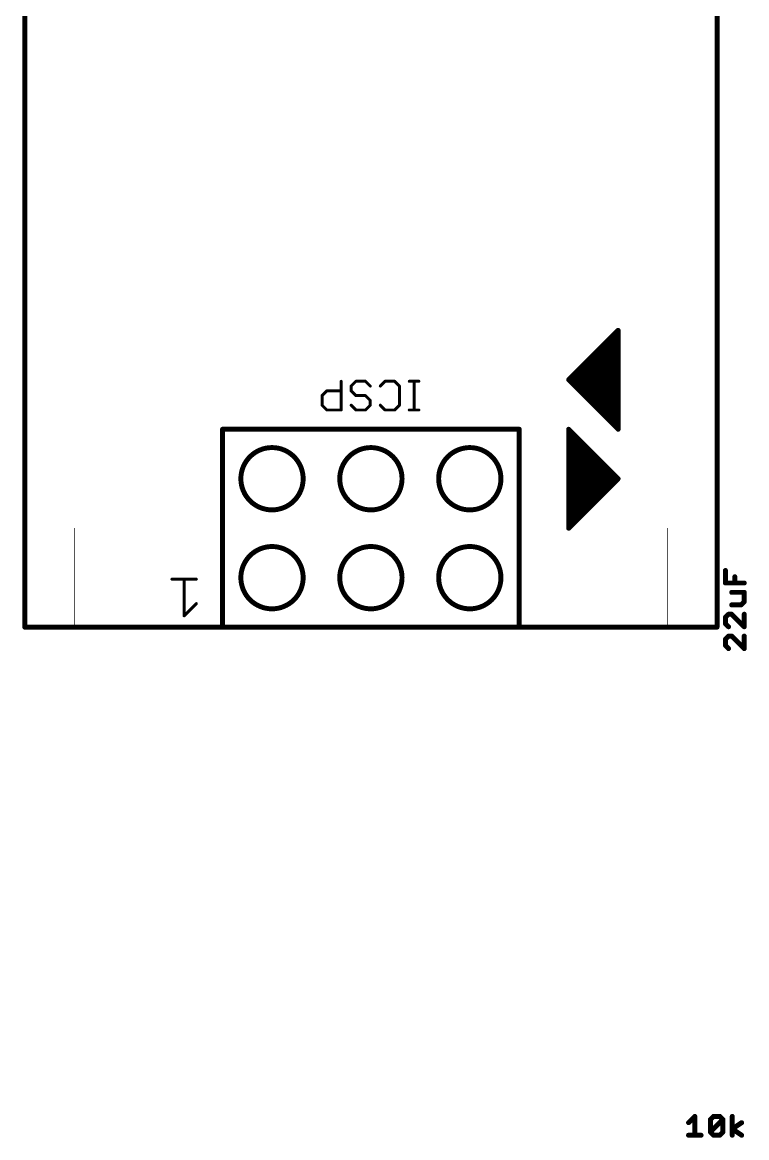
# Model space of a CAD drawing. Extents: x -0.1 to 97.9, y 0.5 to 99.
# Drawn here: x 44.39 to 62.99, y 41.38 to 70.01 of the extents above; entities that cross this region are included whole.
import ezdxf

# ---------------------------------------------------------------- set-up
doc = ezdxf.new("R2010")
doc.units = 0
doc.layers.add('21', color=253, linetype='CONTINUOUS')
doc.layers.add('27', color=253, linetype='CONTINUOUS')

msp = doc.modelspace()

# ---------------------------------------------------------------- linework, layer by layer
at = {"layer": '21'}
for points, const_width in [([(44.45, 54.483), (44.45, 97.663)], 0.127), ([(62.23, 97.663), (62.23, 54.483)], 0.127), ([(59.69, 62.103), (58.42, 60.833)], 0.127), ([(59.69, 59.563), (59.69, 62.103)], 0.127), ([(59.436, 61.849), (59.69, 61.849)], 0.127), ([(59.563, 61.976), (59.69, 61.976)], 0.127), ([(59.182, 61.595), (59.69, 61.595)], 0.127), ([(59.309, 61.722), (59.69, 61.722)], 0.127), ([(58.801, 61.214), (59.69, 61.214)], 0.127), ([(58.928, 61.341), (59.69, 61.341)], 0.127), ([(59.055, 61.468), (59.69, 61.468)], 0.127), ([(58.547, 60.96), (59.69, 60.96)], 0.127), ([(58.674, 61.087), (59.69, 61.087)], 0.127), ([(52.5761, 60.7949), (52.5761, 60.0577)], 0.0762), ([(52.8331, 60.672), (52.9559, 60.7949)], 0.0762), ([(52.8331, 60.5492), (52.8331, 60.672)], 0.0762), ([(52.9559, 60.7949), (53.2017, 60.7949)], 0.0762), ([(53.2017, 60.7949), (53.3245, 60.672)], 0.0762), ([(53.7043, 60.7949), (53.5815, 60.672)], 0.0762), ([(53.9501, 60.7949), (53.7043, 60.7949)], 0.0762), ([(54.073, 60.672), (53.9501, 60.7949)], 0.0762), ([(54.073, 60.1805), (54.073, 60.672)], 0.0762), ([(54.5719, 60.7949), (54.3262, 60.7949)], 0.0762), ([(54.449, 60.7949), (54.449, 60.0577)], 0.0762), ([(58.42, 60.833), (59.69, 59.563)], 0.127), ([(58.42, 60.833), (59.69, 60.833)], 0.127), ([(58.547, 60.706), (59.69, 60.706)], 0.127), ([(52.0846, 60.4263), (52.2075, 60.5492)], 0.0762), ([(52.0846, 60.1805), (52.0846, 60.4263)], 0.0762), ([(52.2075, 60.5492), (52.5761, 60.5492)], 0.0762), ([(52.9559, 60.4263), (52.8331, 60.5492)], 0.0762), ([(53.2017, 60.4263), (52.9559, 60.4263)], 0.0762), ([(53.3245, 60.3034), (53.2017, 60.4263)], 0.0762), ([(58.674, 60.579), (59.69, 60.579)], 0.127), ([(58.801, 60.452), (59.69, 60.452)], 0.127), ([(52.2075, 60.0577), (52.0846, 60.1805)], 0.0762), ([(52.8331, 60.1805), (52.9559, 60.0577)], 0.0762), ([(53.2017, 60.0577), (53.3245, 60.1805)], 0.0762), ([(53.3245, 60.1805), (53.3245, 60.3034)], 0.0762), ([(53.5815, 60.1805), (53.7043, 60.0577)], 0.0762), ([(53.9501, 60.0577), (54.073, 60.1805)], 0.0762), ([(58.928, 60.325), (59.69, 60.325)], 0.127), ([(59.055, 60.198), (59.69, 60.198)], 0.127), ([(59.182, 60.071), (59.69, 60.071)], 0.127), ([(52.5761, 60.0577), (52.2075, 60.0577)], 0.0762), ([(52.9559, 60.0577), (53.2017, 60.0577)], 0.0762), ([(53.7043, 60.0577), (53.9501, 60.0577)], 0.0762), ([(54.5719, 60.0577), (54.3262, 60.0577)], 0.0762), ([(59.309, 59.944), (59.69, 59.944)], 0.127), ([(59.436, 59.817), (59.69, 59.817)], 0.127), ([(57.15, 59.563), (49.53, 59.563)], 0.127), ([(49.53, 59.563), (49.53, 54.483)], 0.127), ([(57.15, 54.483), (57.15, 59.563)], 0.127), ([(59.69, 58.293), (58.42, 59.563)], 0.127), ([(58.42, 59.563), (58.42, 57.023)], 0.127), ([(59.563, 59.69), (59.69, 59.69)], 0.127), ([(58.42, 59.436), (58.547, 59.436)], 0.127), ([(58.42, 59.309), (58.674, 59.309)], 0.127), ([(58.42, 59.182), (58.801, 59.182)], 0.127), ([(58.42, 59.055), (58.928, 59.055)], 0.127), ([(58.42, 58.928), (59.055, 58.928)], 0.127), ([(58.42, 58.801), (59.182, 58.801)], 0.127), ([(58.42, 58.674), (59.309, 58.674)], 0.127), ([(58.42, 58.547), (59.436, 58.547)], 0.127), ([(58.42, 58.42), (59.563, 58.42)], 0.127), ([(58.42, 57.023), (59.69, 58.293)], 0.127), ([(58.42, 58.293), (59.69, 58.293)], 0.127), ([(58.42, 58.166), (59.563, 58.166)], 0.127), ([(58.42, 58.039), (59.436, 58.039)], 0.127), ([(58.42, 57.912), (59.309, 57.912)], 0.127), ([(58.42, 57.785), (59.182, 57.785)], 0.127), ([(58.42, 57.658), (59.055, 57.658)], 0.127), ([(58.42, 57.531), (58.928, 57.531)], 0.127), ([(58.42, 57.404), (58.801, 57.404)], 0.127), ([(58.42, 57.277), (58.674, 57.277)], 0.127), ([(45.72, 57.023), (45.72, 54.483)], 0.0159), ([(58.42, 57.15), (58.547, 57.15)], 0.127), ([(60.96, 57.023), (60.96, 54.483)], 0.0159), ([(48.8569, 55.7149), (48.2298, 55.7149)], 0.0762), ([(48.5434, 54.7743), (48.5434, 55.7149)], 0.0762), ([(48.8569, 55.0878), (48.5434, 54.7743)], 0.0762), ([(45.72, 54.483), (44.45, 54.483)], 0.127), ([(49.53, 54.483), (45.72, 54.483)], 0.127), ([(57.15, 54.483), (49.53, 54.483)], 0.127), ([(60.96, 54.483), (57.15, 54.483)], 0.127), ([(62.23, 54.483), (60.96, 54.483)], 0.127)]:
    msp.add_lwpolyline(points, dxfattribs=dict(at, const_width=const_width))
for points, const_width in [([(59.7218, 62.103, 1), (59.6583, 62.103)], 0.0635), ([(59.7125, 62.0805, 1), (59.6675, 62.1255)], 0.0635), ([(59.436, 61.8808, 1), (59.436, 61.8173)], 0.0635), ([(59.563, 62.0078, 1), (59.563, 61.9443)], 0.0635), ([(59.69, 61.9443, 1), (59.69, 62.0078)], 0.0635), ([(59.69, 61.8173, 1), (59.69, 61.8808)], 0.0635), ([(59.182, 61.6268, 1), (59.182, 61.5633)], 0.0635), ([(59.309, 61.7538, 1), (59.309, 61.6902)], 0.0635), ([(59.69, 61.6902, 1), (59.69, 61.7538)], 0.0635), ([(59.69, 61.5633, 1), (59.69, 61.6268)], 0.0635), ([(58.801, 61.2458, 1), (58.801, 61.1823)], 0.0635), ([(58.928, 61.3728, 1), (58.928, 61.3092)], 0.0635), ([(59.055, 61.4998, 1), (59.055, 61.4363)], 0.0635), ([(59.69, 61.4363, 1), (59.69, 61.4998)], 0.0635), ([(59.69, 61.3092, 1), (59.69, 61.3728)], 0.0635), ([(59.69, 61.1823, 1), (59.69, 61.2458)], 0.0635), ([(58.547, 60.9918, 1), (58.547, 60.9282)], 0.0635), ([(58.674, 61.1188, 1), (58.674, 61.0553)], 0.0635), ([(59.69, 61.0553, 1), (59.69, 61.1188)], 0.0635), ([(59.69, 60.9282, 1), (59.69, 60.9918)], 0.0635), ([(52.5952, 60.7949, 1), (52.5571, 60.7949)], 0.0381), ([(52.8521, 60.672, 1), (52.814, 60.672)], 0.0381), ([(52.8196, 60.6855, 1), (52.8465, 60.6586)], 0.0381), ([(52.9559, 60.814, 1), (52.9559, 60.7759)], 0.0381), ([(52.9694, 60.7814, 1), (52.9425, 60.8084)], 0.0381), ([(53.2151, 60.8084, 1), (53.1882, 60.7814)], 0.0381), ([(53.2017, 60.7759, 1), (53.2017, 60.814)], 0.0381), ([(53.3111, 60.6586, 1), (53.338, 60.6855)], 0.0381), ([(53.568, 60.6855, 1), (53.5949, 60.6586)], 0.0381), ([(53.7043, 60.814, 1), (53.7043, 60.7759)], 0.0381), ([(53.7178, 60.7814, 1), (53.6909, 60.8084)], 0.0381), ([(53.9636, 60.8084, 1), (53.9366, 60.7814)], 0.0381), ([(53.9501, 60.7759, 1), (53.9501, 60.814)], 0.0381), ([(54.092, 60.672, 1), (54.0539, 60.672)], 0.0381), ([(54.0595, 60.6586, 1), (54.0864, 60.6855)], 0.0381), ([(54.3262, 60.814, 1), (54.3262, 60.7759)], 0.0381), ([(54.4681, 60.7949, 1), (54.43, 60.7949)], 0.0381), ([(54.5719, 60.7759, 1), (54.5719, 60.814)], 0.0381), ([(58.4425, 60.8555, 1), (58.3975, 60.8105)], 0.0635), ([(58.3975, 60.8555, 1), (58.4425, 60.8105)], 0.0635), ([(58.42, 60.8648, 1), (58.42, 60.8013)], 0.0635), ([(58.547, 60.7378, 1), (58.547, 60.6743)], 0.0635), ([(59.69, 60.8013, 1), (59.69, 60.8648)], 0.0635), ([(59.69, 60.6743, 1), (59.69, 60.7378)], 0.0635), ([(52.0712, 60.4398, 1), (52.0981, 60.4128)], 0.0381), ([(52.1037, 60.4263, 1), (52.0656, 60.4263)], 0.0381), ([(52.2075, 60.5682, 1), (52.2075, 60.5301)], 0.0381), ([(52.221, 60.5357, 1), (52.194, 60.5626)], 0.0381), ([(52.5761, 60.5301, 1), (52.5761, 60.5682)], 0.0381), ([(52.8465, 60.5626, 1), (52.8196, 60.5357)], 0.0381), ([(52.814, 60.5492, 1), (52.8521, 60.5492)], 0.0381), ([(52.9559, 60.4453, 1), (52.9559, 60.4072)], 0.0381), ([(52.9425, 60.4128, 1), (52.9694, 60.4398)], 0.0381), ([(53.2151, 60.4398, 1), (53.1882, 60.4128)], 0.0381), ([(53.2017, 60.4072, 1), (53.2017, 60.4453)], 0.0381), ([(58.674, 60.6108, 1), (58.674, 60.5472)], 0.0635), ([(58.801, 60.4838, 1), (58.801, 60.4203)], 0.0635), ([(59.69, 60.5472, 1), (59.69, 60.6108)], 0.0635), ([(59.69, 60.4203, 1), (59.69, 60.4838)], 0.0635), ([(52.0981, 60.194, 1), (52.0712, 60.1671)], 0.0381), ([(52.0656, 60.1805, 1), (52.1037, 60.1805)], 0.0381), ([(52.8465, 60.194, 1), (52.8196, 60.1671)], 0.0381), ([(53.3436, 60.3034, 1), (53.3055, 60.3034)], 0.0381), ([(53.3055, 60.1805, 1), (53.3436, 60.1805)], 0.0381), ([(53.3111, 60.2899, 1), (53.338, 60.3169)], 0.0381), ([(53.338, 60.1671, 1), (53.3111, 60.194)], 0.0381), ([(53.5949, 60.194, 1), (53.568, 60.1671)], 0.0381), ([(54.0539, 60.1805, 1), (54.092, 60.1805)], 0.0381), ([(54.0864, 60.1671, 1), (54.0595, 60.194)], 0.0381), ([(58.928, 60.3568, 1), (58.928, 60.2933)], 0.0635), ([(59.055, 60.2298, 1), (59.055, 60.1662)], 0.0635), ([(59.182, 60.1028, 1), (59.182, 60.0393)], 0.0635), ([(59.69, 60.2933, 1), (59.69, 60.3568)], 0.0635), ([(59.69, 60.1662, 1), (59.69, 60.2298)], 0.0635), ([(59.69, 60.0393, 1), (59.69, 60.1028)], 0.0635), ([(52.2075, 60.0767, 1), (52.2075, 60.0386)], 0.0381), ([(52.194, 60.0442, 1), (52.221, 60.0711)], 0.0381), ([(52.5571, 60.0577, 1), (52.5952, 60.0577)], 0.0381), ([(52.5761, 60.0386, 1), (52.5761, 60.0767)], 0.0381), ([(52.9559, 60.0767, 1), (52.9559, 60.0386)], 0.0381), ([(52.9425, 60.0442, 1), (52.9694, 60.0711)], 0.0381), ([(53.1882, 60.0711, 1), (53.2151, 60.0442)], 0.0381), ([(53.2017, 60.0386, 1), (53.2017, 60.0767)], 0.0381), ([(53.7043, 60.0767, 1), (53.7043, 60.0386)], 0.0381), ([(53.6909, 60.0442, 1), (53.7178, 60.0711)], 0.0381), ([(53.9366, 60.0711, 1), (53.9636, 60.0442)], 0.0381), ([(53.9501, 60.0386, 1), (53.9501, 60.0767)], 0.0381), ([(54.3262, 60.0767, 1), (54.3262, 60.0386)], 0.0381), ([(54.43, 60.0577, 1), (54.4681, 60.0577)], 0.0381), ([(54.5719, 60.0386, 1), (54.5719, 60.0767)], 0.0381), ([(59.309, 59.9758, 1), (59.309, 59.9123)], 0.0635), ([(59.436, 59.8488, 1), (59.436, 59.7852)], 0.0635), ([(59.69, 59.9123, 1), (59.69, 59.9758)], 0.0635), ([(59.69, 59.7852, 1), (59.69, 59.8488)], 0.0635), ([(49.5618, 59.563, 1), (49.4982, 59.563)], 0.0635), ([(49.53, 59.5948, 1), (49.53, 59.5313)], 0.0635), ([(57.1818, 59.563, 1), (57.1183, 59.563)], 0.0635), ([(57.15, 59.5313, 1), (57.15, 59.5948)], 0.0635), ([(58.4425, 59.5855, 1), (58.3975, 59.5405)], 0.0635), ([(58.4518, 59.563, 1), (58.3882, 59.563)], 0.0635), ([(59.563, 59.7218, 1), (59.563, 59.6583)], 0.0635), ([(59.6583, 59.563, 1), (59.7218, 59.563)], 0.0635), ([(59.6675, 59.5405, 1), (59.7125, 59.5855)], 0.0635), ([(59.69, 59.6583, 1), (59.69, 59.7218)], 0.0635), ([(58.42, 59.4678, 1), (58.42, 59.4042)], 0.0635), ([(58.42, 59.3408, 1), (58.42, 59.2773)], 0.0635), ([(58.547, 59.4042, 1), (58.547, 59.4678)], 0.0635), ([(58.674, 59.2773, 1), (58.674, 59.3408)], 0.0635), ([(50.8, 57.493, 1), (50.8, 59.093, 1), (50.8, 57.493)], 0.127), ([(53.34, 57.493, 1), (53.34, 59.093, 1), (53.34, 57.493)], 0.127), ([(55.88, 57.493, 1), (55.88, 59.093, 1), (55.88, 57.493)], 0.127), ([(58.42, 59.2138, 1), (58.42, 59.1502)], 0.0635), ([(58.42, 59.0868, 1), (58.42, 59.0232)], 0.0635), ([(58.42, 58.9598, 1), (58.42, 58.8963)], 0.0635), ([(58.801, 59.1502, 1), (58.801, 59.2138)], 0.0635), ([(58.928, 59.0232, 1), (58.928, 59.0868)], 0.0635), ([(59.055, 58.8963, 1), (59.055, 58.9598)], 0.0635), ([(58.42, 58.8328, 1), (58.42, 58.7692)], 0.0635), ([(58.42, 58.7058, 1), (58.42, 58.6422)], 0.0635), ([(59.182, 58.7692, 1), (59.182, 58.8328)], 0.0635), ([(59.309, 58.6422, 1), (59.309, 58.7058)], 0.0635), ([(58.42, 58.4518, 1), (58.42, 58.3882)], 0.0635), ([(58.42, 58.5788, 1), (58.42, 58.5153)], 0.0635), ([(59.436, 58.5153, 1), (59.436, 58.5788)], 0.0635), ([(59.563, 58.3882, 1), (59.563, 58.4518)], 0.0635), ([(58.42, 58.3248, 1), (58.42, 58.2612)], 0.0635), ([(58.42, 58.1978, 1), (58.42, 58.1343)], 0.0635), ([(59.563, 58.1343, 1), (59.563, 58.1978)], 0.0635), ([(59.7125, 58.2705, 1), (59.6675, 58.3155)], 0.0635), ([(59.6675, 58.2705, 1), (59.7125, 58.3155)], 0.0635), ([(59.69, 58.2612, 1), (59.69, 58.3248)], 0.0635), ([(58.42, 58.0708, 1), (58.42, 58.0072)], 0.0635), ([(58.42, 57.9438, 1), (58.42, 57.8803)], 0.0635), ([(58.42, 57.8168, 1), (58.42, 57.7533)], 0.0635), ([(59.182, 57.7533, 1), (59.182, 57.8168)], 0.0635), ([(59.309, 57.8803, 1), (59.309, 57.9438)], 0.0635), ([(59.436, 58.0072, 1), (59.436, 58.0708)], 0.0635), ([(58.42, 57.6898, 1), (58.42, 57.6262)], 0.0635), ([(58.42, 57.5628, 1), (58.42, 57.4993)], 0.0635), ([(58.928, 57.4993, 1), (58.928, 57.5628)], 0.0635), ([(59.055, 57.6262, 1), (59.055, 57.6898)], 0.0635), ([(58.42, 57.3088, 1), (58.42, 57.2452)], 0.0635), ([(58.42, 57.4358, 1), (58.42, 57.3723)], 0.0635), ([(58.674, 57.2452, 1), (58.674, 57.3088)], 0.0635), ([(58.801, 57.3723, 1), (58.801, 57.4358)], 0.0635), ([(45.724, 57.023, 1), (45.716, 57.023)], 0.0079), ([(58.3975, 57.0455, 1), (58.4425, 57.0005)], 0.0635), ([(58.3882, 57.023, 1), (58.4518, 57.023)], 0.0635), ([(58.42, 57.1818, 1), (58.42, 57.1183)], 0.0635), ([(58.547, 57.1183, 1), (58.547, 57.1818)], 0.0635), ([(60.964, 57.023, 1), (60.956, 57.023)], 0.0079), ([(50.8, 54.953, 1), (50.8, 56.553, 1), (50.8, 54.953)], 0.127), ([(53.34, 54.953, 1), (53.34, 56.553, 1), (53.34, 54.953)], 0.127), ([(53.34, 54.953, 1), (53.34, 56.553, 1), (53.34, 54.953)], 0.127), ([(55.88, 54.953, 1), (55.88, 56.553, 1), (55.88, 54.953)], 0.127), ([(48.2298, 55.734, 1), (48.2298, 55.6959)], 0.0381), ([(48.5624, 55.7149, 1), (48.5243, 55.7149)], 0.0381), ([(48.8569, 55.6959, 1), (48.8569, 55.734)], 0.0381), ([(48.8704, 55.0744, 1), (48.8434, 55.1013)], 0.0381), ([(48.5299, 54.7878, 1), (48.5568, 54.7608)], 0.0381), ([(48.5243, 54.7743, 1), (48.5624, 54.7743)], 0.0381), ([(44.45, 54.5148, 1), (44.45, 54.4513)], 0.0635), ([(44.4183, 54.483, 1), (44.4818, 54.483)], 0.0635), ([(45.72, 54.5148, 1), (45.72, 54.4513)], 0.0635), ([(45.72, 54.4513, 1), (45.72, 54.5148)], 0.0635), ([(45.716, 54.483, 1), (45.724, 54.483)], 0.0079), ([(49.4982, 54.483, 1), (49.5618, 54.483)], 0.0635), ([(49.53, 54.5148, 1), (49.53, 54.4513)], 0.0635), ([(49.53, 54.4513, 1), (49.53, 54.5148)], 0.0635), ([(57.15, 54.5148, 1), (57.15, 54.4513)], 0.0635), ([(57.1183, 54.483, 1), (57.1818, 54.483)], 0.0635), ([(57.15, 54.4513, 1), (57.15, 54.5148)], 0.0635), ([(60.96, 54.5148, 1), (60.96, 54.4513)], 0.0635), ([(60.96, 54.4513, 1), (60.96, 54.5148)], 0.0635), ([(60.956, 54.483, 1), (60.964, 54.483)], 0.0079), ([(62.1983, 54.483, 1), (62.2618, 54.483)], 0.0635), ([(62.23, 54.4513, 1), (62.23, 54.5148)], 0.0635)]:
    msp.add_lwpolyline(points, format="xyb", dxfattribs=dict(at, const_width=const_width))
at = {"layer": '27', "const_width": 0.0635}
for points in [[(62.4772, 55.9378, 1), (62.4137, 55.9378)], [(62.7187, 55.7768, 1), (62.6552, 55.7768)], [(62.4137, 55.6158, 1), (62.4772, 55.6158)], [(62.4455, 55.6476, 1), (62.4455, 55.5841)], [(62.6552, 55.6158, 1), (62.7187, 55.6158)], [(62.9285, 55.5841, 1), (62.9285, 55.6476)], [(62.6065, 55.4083, 1), (62.6065, 55.3447)], [(62.9603, 55.3765, 1), (62.8967, 55.3765)], [(62.9285, 55.3447, 1), (62.9285, 55.4083)], [(62.6065, 55.0862, 1), (62.6065, 55.0227)], [(62.8255, 55.0769, 1), (62.8705, 55.032)], [(62.848, 55.0227, 1), (62.848, 55.0862)], [(62.8967, 55.135, 1), (62.9603, 55.135)], [(62.951, 55.1125, 1), (62.906, 55.1574)], [(62.4772, 54.7347, 1), (62.4137, 54.7347)], [(62.423, 54.7571, 1), (62.4679, 54.7122)], [(62.526, 54.8469, 1), (62.526, 54.7834)], [(62.5484, 54.7927, 1), (62.5035, 54.8376)], [(62.6289, 54.8376, 1), (62.584, 54.7927)], [(62.6065, 54.7834, 1), (62.6065, 54.8469)], [(62.9603, 54.8152, 1), (62.8967, 54.8152)], [(62.4137, 54.5737, 1), (62.4772, 54.5737)], [(62.4679, 54.5961, 1), (62.423, 54.5512)], [(62.5035, 54.4707, 1), (62.5484, 54.5156)], [(62.8967, 54.4932, 1), (62.9603, 54.4932)], [(62.906, 54.4707, 1), (62.951, 54.5156)], [(62.4772, 54.1734, 1), (62.4137, 54.1734)], [(62.423, 54.1958, 1), (62.4679, 54.1509)], [(62.526, 54.2856, 1), (62.526, 54.2221)], [(62.5484, 54.2314, 1), (62.5035, 54.2763)], [(62.6289, 54.2763, 1), (62.584, 54.2314)], [(62.6065, 54.2221, 1), (62.6065, 54.2856)], [(62.9603, 54.2539, 1), (62.8967, 54.2539)], [(62.4137, 54.0124, 1), (62.4772, 54.0124)], [(62.4679, 54.0348, 1), (62.423, 53.9899)], [(62.5035, 53.9094, 1), (62.5484, 53.9543)], [(62.8967, 53.9319, 1), (62.9603, 53.9319)], [(62.906, 53.9094, 1), (62.951, 53.9543)], [(61.4759, 41.7846, 1), (61.5208, 41.7397)], [(61.6911, 41.9231, 1), (61.6276, 41.9231)], [(61.6818, 41.9007, 1), (61.6369, 41.9456)], [(62.0914, 41.8426, 1), (62.0279, 41.8426)], [(62.0372, 41.8651, 1), (62.0821, 41.8202)], [(62.1401, 41.9549, 1), (62.1401, 41.8914)], [(62.1626, 41.9007, 1), (62.1177, 41.9456)], [(62.3236, 41.9456, 1), (62.2787, 41.9007)], [(62.3011, 41.8914, 1), (62.3011, 41.9549)], [(62.4134, 41.8426, 1), (62.3499, 41.8426)], [(62.4041, 41.8202, 1), (62.3592, 41.8651)], [(62.3592, 41.8202, 1), (62.4041, 41.8651)], [(62.6527, 41.9231, 1), (62.5892, 41.9231)], [(62.88, 41.7357, 1), (62.8448, 41.7885)], [(62.0821, 41.5431, 1), (62.0372, 41.4981)], [(62.0372, 41.5431, 1), (62.0821, 41.4981)], [(62.0279, 41.5206, 1), (62.0914, 41.5206)], [(62.3499, 41.5206, 1), (62.4134, 41.5206)], [(62.4041, 41.4981, 1), (62.3592, 41.5431)], [(62.6385, 41.6275, 1), (62.6033, 41.5747)], [(62.6033, 41.6275, 1), (62.6385, 41.5747)], [(61.4983, 41.4719, 1), (61.4983, 41.4083)], [(61.6276, 41.4401, 1), (61.6911, 41.4401)], [(61.8203, 41.4083, 1), (61.8203, 41.4719)], [(62.1401, 41.4719, 1), (62.1401, 41.4083)], [(62.1177, 41.4176, 1), (62.1626, 41.4626)], [(62.2787, 41.4626, 1), (62.3236, 41.4176)], [(62.3011, 41.4083, 1), (62.3011, 41.4719)], [(62.5892, 41.4401, 1), (62.6527, 41.4401)], [(62.8448, 41.4137, 1), (62.88, 41.4665)]]:
    msp.add_lwpolyline(points, format="xyb", dxfattribs=at)
at = {"layer": '27', "const_width": 0.127}
for points in [[(62.4455, 55.6158), (62.4455, 55.9378)], [(62.687, 55.6158), (62.687, 55.7768)], [(62.9285, 55.6158), (62.4455, 55.6158)], [(62.9285, 55.3765), (62.6065, 55.3765)], [(62.9285, 55.135), (62.9285, 55.3765)], [(62.6065, 55.0545), (62.848, 55.0545)], [(62.848, 55.0545), (62.9285, 55.135)], [(62.526, 54.8152), (62.4455, 54.7347)], [(62.4455, 54.7347), (62.4455, 54.5737)], [(62.6065, 54.8152), (62.526, 54.8152)], [(62.9285, 54.4932), (62.6065, 54.8152)], [(62.9285, 54.8152), (62.9285, 54.4932)], [(62.4455, 54.5737), (62.526, 54.4932)], [(62.526, 54.2539), (62.4455, 54.1734)], [(62.4455, 54.1734), (62.4455, 54.0124)], [(62.6065, 54.2539), (62.526, 54.2539)], [(62.9285, 53.9319), (62.6065, 54.2539)], [(62.9285, 54.2539), (62.9285, 53.9319)], [(62.4455, 54.0124), (62.526, 53.9319)], [(61.4983, 41.7621), (61.6593, 41.9231)], [(61.6593, 41.9231), (61.6593, 41.4401)], [(62.0596, 41.8426), (62.1401, 41.9231)], [(62.0596, 41.5206), (62.0596, 41.8426)], [(62.0596, 41.5206), (62.3816, 41.8426)], [(62.1401, 41.9231), (62.3011, 41.9231)], [(62.3011, 41.9231), (62.3816, 41.8426)], [(62.3816, 41.8426), (62.3816, 41.5206)], [(62.6209, 41.4401), (62.6209, 41.9231)], [(62.6209, 41.6011), (62.8624, 41.7621)], [(62.1401, 41.4401), (62.0596, 41.5206)], [(62.3816, 41.5206), (62.3011, 41.4401)], [(62.8624, 41.4401), (62.6209, 41.6011)], [(61.4983, 41.4401), (61.8203, 41.4401)], [(62.3011, 41.4401), (62.1401, 41.4401)]]:
    msp.add_lwpolyline(points, dxfattribs=at)

doc.saveas('drawing.dxf')
